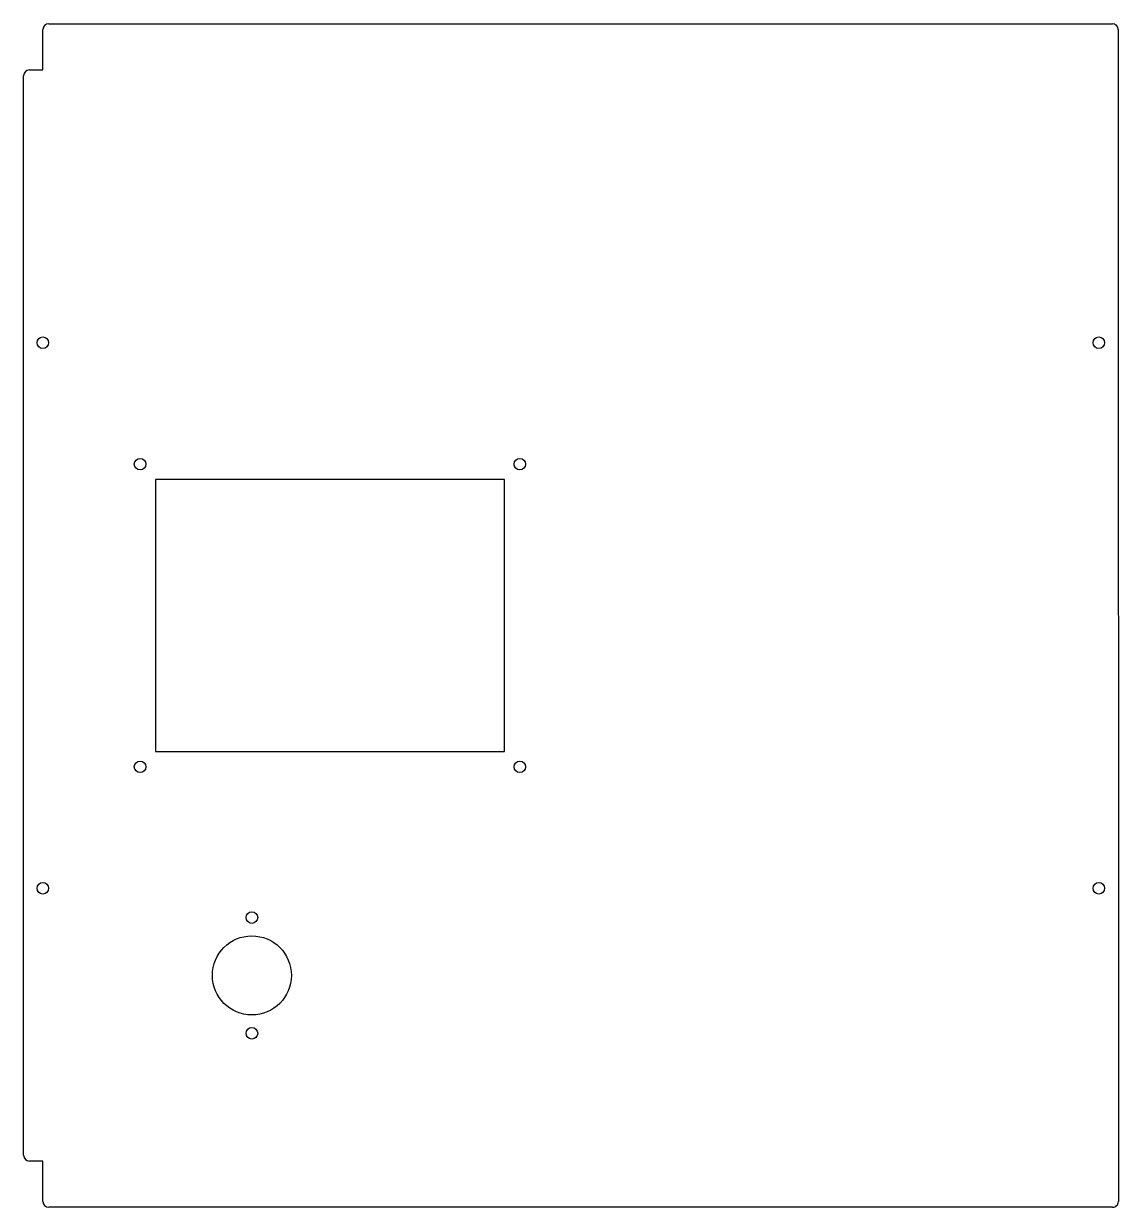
# Model space of a CAD drawing. Header units: millimetres. Extents: x 10 to 294, y -153 to 153.
import ezdxf

# ---------------------------------------------------------------- set-up
doc = ezdxf.new("R2010")
doc.units = ezdxf.units.MM

msp = doc.modelspace()

# ---------------------------------------------------------------- linework, layer by layer
at = {"color": 7, "linetype": 'Continuous', "lineweight": 25}
for p, q in [((16.55, 153.45), (292.45, 153.45)), ((15.05, 141.45), (15.05, 151.95)), ((293.95, 151.95), (294, -151.95)), ((11.55, 141.45), (15.05, 141.45)), ((10.05, -139.95), (10.05, 139.95)), ((44.25, 35.25), (44.25, -35.25)), ((134.75, 35.25), (44.25, 35.25)), ((134.75, -35.25), (134.75, 35.25)), ((44.25, -35.25), (134.75, -35.25)), ((15.05, -141.45), (11.55, -141.45)), ((15.05, -151.95), (15.05, -141.45)), ((292.5, -153.45), (16.55, -153.45))]:
    msp.add_line(p, q, dxfattribs=at)
for centre, radius in [((15.03, 70.72), 1.5), ((288.95, 70.72), 1.5), ((40.25, 39.25), 1.5), ((138.75, 39.25), 1.5), ((40.25, -39.25), 1.5), ((138.75, -39.25), 1.5), ((15.03, -70.72), 1.5), ((288.95, -70.72), 1.5), ((69.25, -78.32), 1.5), ((69.25, -93.32), 10.25), ((69.25, -108.32), 1.5)]:
    msp.add_circle(centre, radius, dxfattribs=at)
for centre, start, end in [((16.55, 151.95), 90, 180), ((292.45, 151.95), 0.0093, 90), ((11.55, 139.95), 90, 180), ((11.55, -139.95), 180, 270), ((16.55, -151.95), 180, 270), ((292.5, -151.95), 270, 0.0093)]:
    msp.add_arc(centre, 1.5, start, end, dxfattribs=at)

doc.saveas('drawing.dxf')
